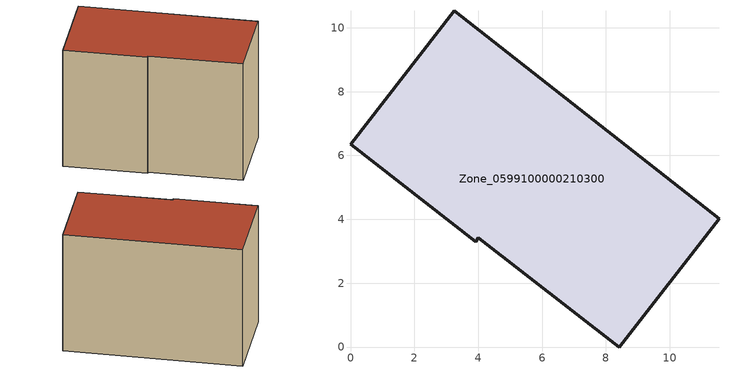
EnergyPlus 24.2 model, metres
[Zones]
Zone_0599100000210300
 floor ground (C_G): 0,6.35 3.25,10.53 11.54,4.02 8.42,0 4.01,3.42 3.92,3.3 z3.95
 wall outside (C_F): 3.25,10.53 0,6.35 3.92,3.3 4.01,3.42 8.42,0 11.54,4.02 3.25,10.53 z3.95:11.63
 roof outside (C_R): 11.54,4.02 3.25,10.53 0,6.35 3.92,3.3 4.01,3.42 8.42,0 z11.63
[BUILDING]
Pand.0599100000210300: North Axis=0; Terrain=City; Loads Convergence Tolerance Value=0.04; Temperature Convergence Tolerance Value=0.4; Solar Distribution=FullExterior; Maximum Number of Warmup Days=25; Minimum Number of Warmup Days=1
[Site:Location]
Rotterdam.The.Hague.AP_ZH_NLD Design_Conditions: Latitude=51.96; Longitude=4.45; Time Zone=1; Elevation=-4.5
[SITE:GROUNDTEMPERATURE:BUILDINGSURFACE]
18, 18, 18, 18, 18, 18, 18, 18, 18, 18, 18, 18
[MATERIAL] Thermal Absorptance=0.9; Solar Absorptance=0.7; Visible Absorptance=0.7
Name | Roughness | Thickness | Conductivity | Density | Specific Heat
G.TI.1975-1991 | MediumSmooth | 0.15 | 0.288461 | 540 | 1210
F.TI.1975-1991 | Rough | 0.3 | 0.230769 | 1920 | 840
R.TI.1975-1991 | MediumRough | 0.2 | 0.153846 | 1500 | 1000
[CONSTRUCTION]
C_G: G.TI.1975-1991
C_F: F.TI.1975-1991
C_R: R.TI.1975-1991
[ZONE]
Zone_0599100000210300: Type=1; Multiplier=1; Ceiling Height=Autocalculate; Volume=Autocalculate; Floor Area=autocalculate; Part of Total Floor Area=Yes
[ZONEINFILTRATION:DESIGNFLOWRATE]
Infil_Zone_0599100000210300: Zone or ZoneList or Space or SpaceList=Zone_0599100000210300; Schedule=AlwaysOn; Design Flow Rate Calculation Method=Flow/Area; Flow Rate per Floor Area=0.003; Constant Term Coefficient=1; Temperature Term Coefficient=0; Velocity Term Coefficient=0; Velocity Squared Term Coefficient=0
[HVACTEMPLATE:ZONE:IDEALLOADSAIRSYSTEM]
Zone_0599100000210300: Maximum Heating Supply Air Temperature=50; Minimum Cooling Supply Air Temperature=13; Maximum Heating Supply Air Humidity Ratio=0.0156; Minimum Cooling Supply Air Humidity Ratio=0.0077; Heating Limit=NoLimit; Cooling Limit=NoLimit; Dehumidification Control Type=ConstantSensibleHeatRatio; Cooling Sensible Heat Ratio=0.7; Dehumidification Setpoint=60; Humidification Control Type=None; Humidification Setpoint=30; Outdoor Air Method=None; Outdoor Air Flow Rate per Person=0.00944; Outdoor Air Flow Rate per Zone Floor Area=0; Outdoor Air Flow Rate per Zone=0; Demand Controlled Ventilation Type=None; Outdoor Air Economizer Type=NoEconomizer; Heat Recovery Type=None; Sensible Heat Recovery Effectiveness=0.7; Latent Heat Recovery Effectiveness=0.65
[ZONECONTROL:THERMOSTAT]
ThermostatControl_Zone_0599100000210300: Zone or ZoneList=Zone_0599100000210300; Control Type Schedule=DualSetpointControlType; Control 1=Thermostat_Zone_0599100000210300; Temperature Difference Between Cutout And Setpoint=0
[THERMOSTATSETPOINT:DUALSETPOINT]
Thermostat_Zone_0599100000210300: Heating Setpoint Temperature Schedule=HeatingSetpoint_Zone_0599100000210300; Cooling Setpoint Temperature Schedule=CoolingSetpoint_Zone_0599100000210300
[SCHEDULE:COMPACT]
HeatingSetpoint_Zone_0599100000210300: Through: 12/31, For: AllDays, Until: 24:00, 21
CoolingSetpoint_Zone_0599100000210300: Through: 12/31, For: AllDays, Until: 24:00, 24
DualSetpointControlType: Through: 12/31, For: AllDays, Until: 24:00, 4
AlwaysOn: Through: 12/31, For: AllDays, Until: 24:00, 1
